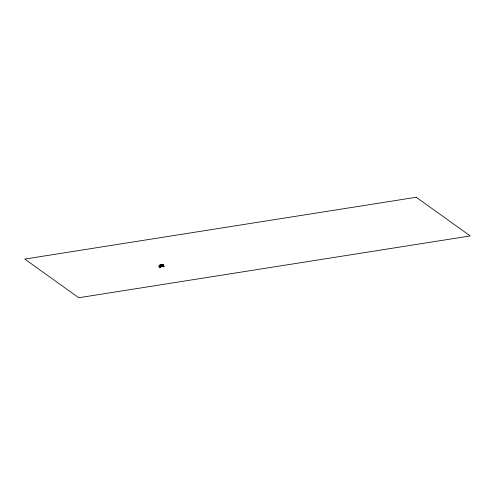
<?xml version="1.0" encoding="UTF-8"?>
<svg xmlns="http://www.w3.org/2000/svg" width="495" height="495" viewBox="0 0 495 495"><rect width="100%" height="100%" fill="white"/><g stroke="black" fill="none" stroke-linecap="round" stroke-linejoin="round"><path stroke-width="0.74" d="M163.202 264.998L163.604 265.37C164.34 269.466 163.276 263.346 162.422 265.908C164.94 266.607 161.89 263.668 163.783 266.879L163.783 265.431L163.331 264.967L162.589 266.162L160.726 266.459L162.341 266.106M161.871 264.868L163.597 265.728L163.158 265.339L162.632 265.611L163.783 265.431L163.276 265.425L163.449 265.048L162.577 265.957L163.375 265.976L163.393 265.06M163.078 265.778L162.434 265.648L163.276 265.283M162.96 265.419L162.434 265.648L163.294 265.462M163.406 265.487L163.765 266.774L163.331 264.967L163.294 266.038M161.692 265.499L161.729 265.128M159.984 265.555L160.665 266.39L163.474 265.772M159.984 265.815C157.688 267.424 162.471 265.728 159.26 266.019C161.246 265.357 159.52 270.425 160.034 265.209C159.897 264.961 159.34 265.722 159.897 265.543C160.157 264.565 160.015 266.217 160.089 266.582M160.176 265.444L160.442 266.929L160.51 265.537L160.003 265.153L160.423 266.83L160.027 265.586L160.751 264.924C161.246 265.574 159.409 265.605 160.194 265.11L160.442 266.929L159.928 265.598C160.516 264.745 159.291 267.003 160.145 266.533C160.949 266.489 159.693 266.483 160.071 265.945M160.194 266.298C158.79 265.933 159.26 265.976 162.589 266.162M163.065 265.351L162.001 265.128L162.496 265.178L161.964 265.289L162.187 264.794L162.366 266.613L162.496 265.178L162.187 264.794L162.366 266.613L161.376 264.8M160.052 265.865C156.185 266.087 161.853 265.567 159.167 266.576M161.389 266.199C162.824 266.39 160.231 264.683 161.438 266.236C163.257 266.595 159.699 264.287 161.141 265.79M159.854 266.279L159.285 266.168M161.234 264.578C164.996 264.305 156.346 264.918 162.199 264.553M162.181 265.252L161.983 265.252M160.064 266.162L160.615 266.39M162.162 265.84L163.041 265.252M160.411 266.236L159.928 265.598L160.51 265.537L160.04 265.549L160.386 265.512L160.145 265.134L159.941 266.1M160.448 266.26L160.726 266.459L160.689 266.124M159.817 266.36L160.009 266.588M161.71 266.013L161.314 266.149M163.362 265.524L163.468 265.147C163.845 266.075 162.898 263.934 163.226 265.908M162.434 265.648C161.896 263.315 162.898 266.564 163.313 265.945M159.297 266.26L159.755 265.772M159.52 266.285L159.526 265.697L160.114 266.248L159.192 266.329L160.003 265.4M162.168 266.013L161.846 266.087M162.057 265.271L162.193 264.893L162.36 266.514L162.385 265.165M162.403 264.745L162.626 265.654M162.41 264.837L162.261 265.184M162.236 264.85L162.577 265.957L163.109 265.574M159.743 266.39L159.972 266.192M162.069 265.233L162.403 265.196M162.88 265.685L163.208 265.475M159.39 266.087L160.089 265.865M163.418 265.691L163.604 265.37L163.783 266.854M159.272 265.871L159.879 266.118M162.676 265.796L162.521 265.425L162.41 266.186M162.775 265.809L163.226 265.951L162.942 266.106M163.263 265.518L163.604 265.37M160.046 266.545L159.866 265.914M159.365 266.372L159.972 266.273L159.204 266.36M161.407 264.578L160.293 264.782L162.094 264.429M161.995 265.116L162.224 264.769M159.99 265.871L160.293 265.821M161.327 266.013L161.754 265.79M159.848 266.582L159.718 265.951L159.965 267.405C159.767 265.091 158.969 266.483 159.774 265.827M159.477 265.914L160.108 265.543M159.978 267.504L159.749 266.007L159.972 267.486M161.84 265.939L161.395 266.056L161.741 266.032M159.712 266.211L159.322 266.1M162.793 265.407L163.152 266.032L163.214 265.506M163.579 265.883L163.202 265.58L163.56 265.871M161.519 266.143L161.958 266.025M163.065 265.667L163.505 265.84L162.935 265.506M163.35 265.691L162.707 265.883M161.512 264.633L162.187 264.454L161.153 264.435L161.519 264.596M159.427 266.279L159.588 265.84M162.651 265.462L162.744 266.118M160.498 266.267L162.007 266.007M162.212 266.124L160.77 266.36M160.702 264.912L160.782 265.444M160.522 266.18L162.125 265.951M162.422 265.908L163.449 265.759M160.275 264.584L161.153 264.435M160.306 264.627L160.801 264.466M163.133 265.846L163.072 265.419M161.222 264.485L162.187 264.454M162.001 265.128L162.366 266.588M161.636 264.868L160.9 264.893L160.9 265.271L161.747 264.974M160.689 266.44L160.485 266.106M160.3 265.889L160.429 266.52M416.239 197.264L24.75 259.071L78.761 297.736L470.25 235.929L416.239 197.264M161.574 265.184L161.488 264.85L161.556 265.202"/></g></svg>
